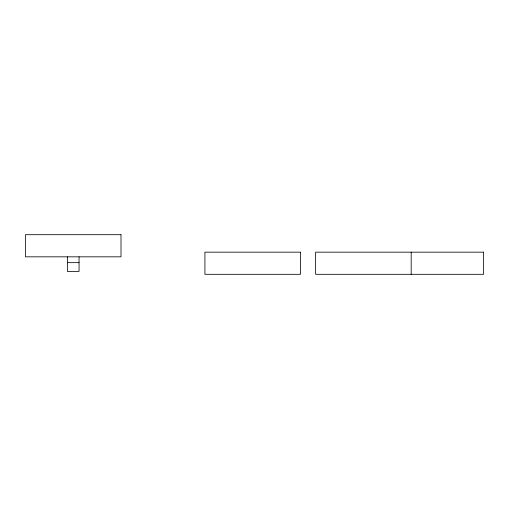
<?xml version="1.0" encoding="UTF-8"?>
<svg xmlns="http://www.w3.org/2000/svg" width="509" height="509" viewBox="0 0 509 509"><rect width="100%" height="100%" fill="white"/><g stroke="black" fill="none" stroke-linecap="round" stroke-linejoin="round"><path stroke-width="0.76" d="M67.404 262.657L79.054 262.657M411.183 252.171L411.183 274.313M79.054 256.829L79.054 271.399L67.404 271.399L67.404 256.829M121.008 234.687L25.45 234.687L25.45 256.829L121.008 256.829L121.008 234.687M300.475 252.171L204.917 252.171L204.917 274.313L300.475 274.313L300.475 252.171M483.55 252.171L315.625 252.171L315.625 274.313L483.55 274.313L483.55 252.171"/></g></svg>
